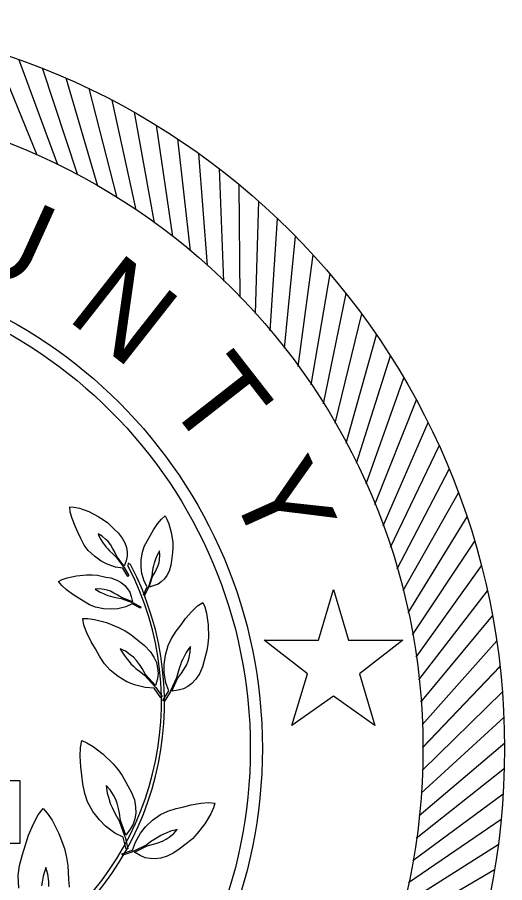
# Model space of a CAD drawing. Extents: x -0.08 to 1.46, y -0.19 to 1.05.
# Drawn here: x 0.7172 to 0.7455, y 0.0602 to 0.1104 of the extents above; entities that cross this region are included whole.
import ezdxf

# ---------------------------------------------------------------- set-up
doc = ezdxf.new("R2010")
doc.units = 0
doc.layers.add('PNTELEV', color=7, linetype='Continuous')

msp = doc.modelspace()

# ---------------------------------------------------------------- linework, layer by layer
at = {"layer": 'PNTELEV'}
msp.add_line((0.7355817147911323, 0.07101192134244858), (0.7355805445054308, 0.07101012172682696), dxfattribs=at)
for points in [[(0.7183599778905645, 0.10242777283962194), (0.7158748355527653, 0.10847142617185537)], [(0.719552753381325, 0.10187338477344929), (0.719552753381325, 0.10187338477344929), (0.7172800097523462, 0.10800011053450521)], [(0.7207254596715702, 0.101277596762852), (0.7186679059131875, 0.10747992532499248)], [(0.7218766574385893, 0.10064130847723898), (0.7200368118317856, 0.10691167875082912)], [(0.723004903517319, 0.09996524016161379), (0.7213851083501116, 0.10629600350578243)], [(0.7241089406204949, 0.09925020167036465), (0.7241089406204949, 0.09925020167036465), (0.7227109942718283, 0.10563361729391037)], [(0.7251873281214963, 0.0984970930169386), (0.7240130326102511, 0.10492533031328147)], [(0.7262388066745534, 0.09770672350604953), (0.7252895099273459, 0.10417213452167925)], [(0.7272620260184539, 0.09688026438577595), (0.7265389886871113, 0.1033747463875574)], [(0.7282557248848213, 0.09601852461715156), (0.7277598469134106, 0.10253434045310435)], [(0.7292188236959707, 0.09512258480711398), (0.7292188236959707, 0.09512258480711398), (0.7289506459716097, 0.10165181199462828)], [(0.7301500631747974, 0.09419361407442503), (0.7301098554204236, 0.10072824415965495)], [(0.7310482730355992, 0.09323278421504914), (0.7312362159813177, 0.09976471501453336)], [(0.7319123741126786, 0.09224108327360568), (0.7323281959763298, 0.09876257729204121)], [(0.7327414649513496, 0.09121986137326174), (0.7327414649513496, 0.09121986137326174), (0.7333845371576087, 0.09772290850956862)], [(0.7335342851744426, 0.09017037909682214), (0.7344039783254399, 0.09664696787555635)], [(0.7342900273998512, 0.08909380755432061), (0.735385258828713, 0.09553610874112071)], [(0.7350077887981666, 0.08799158524198947), (0.7363271210382711, 0.09439167875857772)], [(0.7356865797465574, 0.08686488251526771), (0.7356865797465574, 0.08686488251526771), (0.737228483453108, 0.09321511786611494)], [(0.7363256819222703, 0.08571522803051887), (0.7380882670462857, 0.09200777735598505)], [(0.7369242838927045, 0.08454397555084642), (0.738905388944937, 0.09077118554122861)], [(0.7374816657551061, 0.0833525604840081), (0.7374816657551061, 0.0833525604840081), (0.7396788622027173, 0.08950687403114253)], [(0.7379970184808504, 0.08214242606516298), (0.7404076962354914, 0.08821628104908882)], [(0.7384698914087549, 0.08091501086063795), (0.741091078922583, 0.0869010280884069)], [(0.7388996546617285, 0.07967184510715423), (0.7417282030871641, 0.08556273506493979)], [(0.7392857678318754, 0.07841445931501805), (0.7423181672738325, 0.08420302093179642)], [(0.739627780466868, 0.07714429246254387), (0.7428602521305814, 0.08282359645016603)], [(0.7399251542194621, 0.07586305689020574), (0.7433540061736833, 0.08142599192436159)], [(0.7401777071228752, 0.07457218855472024), (0.7437986210611598, 0.08001209671707564)], [(0.7237837154696717, 0.07866953791554389), (0.7236398043931258, 0.07874342645426205), (0.7236293662391435, 0.07858610636074953)], [(0.7403850818367731, 0.07327331094177188), (0.7441935557664171, 0.0785835312244457)], [(0.7355805445054308, 0.07101012172682696), (0.7331720717733636, 0.06931080625708523), (0.7340726716454755, 0.07230511548610145), (0.7315563404353391, 0.07426591951878489), (0.7347083211251034, 0.07426595151753834), (0.7355822801235451, 0.07720734087284024)], [(0.7355822801235451, 0.07720734087284024), (0.7364563904629485, 0.07426597005732469), (0.7396082805126443, 0.07426600226242962), (0.7370920804560913, 0.07230514666052279), (0.7379926523116361, 0.06931085535366954), (0.7355817147911323, 0.07101192134244858)], [(0.7405470043123495, 0.07196795332570491), (0.7445384509585632, 0.07714200421531608)], [(0.7406632077792419, 0.0706577341800493), (0.7406632077792419, 0.0706577341800493), (0.7448328558398019, 0.07568940677006662)], [(0.7407336023526919, 0.06934427492983757), (0.7407336023526919, 0.06934427492983757), (0.745076320850445, 0.07422736017568521)], [(0.7407581854241623, 0.06802919411690649), (0.7452686666322484, 0.07275766164524967)], [(0.7407632254873048, 0.06801893470175681), (0.7407632254873048, 0.06801893470175681), (0.7452736164680257, 0.07274749122221881)], [(0.7407632254873048, 0.06801893470175681), (0.7407632254873048, 0.06801893470175681), (0.7452736164680257, 0.07274749122221881)], [(0.7407632254873048, 0.06801893470175681), (0.7407632254873048, 0.06801893470175681), (0.7452736164680257, 0.07274749122221881)], [(0.7407419096439614, 0.06670376448471961), (0.7454145712395445, 0.07127203320796904)], [(0.7407419096439614, 0.06670376448471961), (0.7454145712395445, 0.07127203320796904)], [(0.7407419096439614, 0.06670376448471961), (0.7454145712395445, 0.07127203320796904)], [(0.7406746922758357, 0.06539012361140666), (0.7455039571538697, 0.06979252420480672)], [(0.7406746922758357, 0.06539012361140666), (0.7455039571538697, 0.06979252420480672)], [(0.7406746922758357, 0.06539012361140666), (0.7455039571538697, 0.06979252420480672)], [(0.7405613068879381, 0.0640795426611465), (0.7455412324991957, 0.06831067415030422)], [(0.740402200157477, 0.06277364127405106), (0.7455267583251728, 0.06682837432868889)], [(0.7062586326728596, 0.06247124592979367), (0.7173667936814557, 0.06247136156447345), (0.7173667551592122, 0.0661038522866529), (0.6879623153572811, 0.06610354651410996), (0.6879623527801765, 0.06247105647821846), (0.6996982628954186, 0.06247117760641989)], [(0.7401976440032255, 0.06147403902192529), (0.745460623281313, 0.06534751369138174)], [(0.7172858199120298, 0.059864691210107214), (0.7172501728585496, 0.06059873106725634), (0.7173235170765649, 0.061185801435069374), (0.7174930697208177, 0.06182786369307458), (0.7176835937770144, 0.06238397494800506), (0.7178604382704034, 0.06293684712906292), (0.7181356515792147, 0.06360221937842782), (0.7184141065035595, 0.06412584307010585), (0.7187024621966617, 0.06449961581392706), (0.7189443850916158, 0.0642182774401468), (0.719217989884688, 0.06381670081575332), (0.7196133670779006, 0.0630374855149549), (0.7199352166450753, 0.062164668031052916), (0.7200595117893948, 0.06164708034391818), (0.720138446571423, 0.06117323063202321), (0.720176705085827, 0.06038654151673738), (0.7202064091788064, 0.05991737116201337)], [(0.7399461078465713, 0.0601879365634483), (0.7399461078465713, 0.0601879365634483), (0.7453410288491977, 0.06387529173047952)], [(0.7396499304042591, 0.058911282635764485), (0.7451702236562505, 0.062408201296405195)], [(0.7190402794368995, 0.05996181970055515), (0.7190320863383542, 0.0602435197416108), (0.7189834813392894, 0.06067011828585085), (0.7188626985626949, 0.06105711732454718), (0.7187998798428313, 0.06087621689875542), (0.7187063729682698, 0.060552665498213094), (0.7186458970170752, 0.06020733509691179), (0.7186124191425576, 0.05999322528393683)], [(0.7393110030306113, 0.05764039004583772), (0.7449500093093647, 0.06094245885725437)]]:
    msp.add_lwpolyline(points, dxfattribs=at)
for points in [[(0.7236187518175374, 0.07796339635522781), (0.7233371371973293, 0.07845281437499936), (0.7229165659368767, 0.07850806925793108), (0.7224248052171005, 0.07867771419055877), (0.7220759627917541, 0.07886347113342701), (0.7216819405289425, 0.07914057696385794), (0.721329765710665, 0.07947771275599423), (0.7210971140492692, 0.07979397066052381), (0.720885788599564, 0.0801804281937641), (0.7207236954189078, 0.0805351171720785), (0.7205564727717173, 0.080882064947204), (0.7203853773937954, 0.08132810336239754), (0.7202805224633945, 0.08170727193148551), (0.7202487510238424, 0.08201876182969037), (0.7204936405242218, 0.0819938333651584), (0.7208085509827864, 0.08192525838871423), (0.7213546730261581, 0.081730503574447), (0.7219079957292809, 0.08145717907865462), (0.722204007821633, 0.0812646728224319), (0.7224582597442404, 0.08107252418227616), (0.7228357237330213, 0.08071117824728904), (0.7230641460099947, 0.08049887093348919), (0.7233061593390242, 0.0801953936773103), (0.7234541224344508, 0.07991666546018533), (0.723550425414635, 0.0796404563469451), (0.7235813881667388, 0.07938341628416), (0.7235860698581473, 0.07913825609989582), (0.7235317126544251, 0.07887941559751448), (0.723419306659056, 0.07856729478974762), (0.7229908102377188, 0.07912754073853913), (0.722847617757155, 0.07942273851366455), (0.7227434857493178, 0.07961587746437006), (0.7226179329064623, 0.07982485609383995), (0.7224823913326993, 0.0799880248689216), (0.7223498193856012, 0.08011996350391329), (0.7221317481244338, 0.08030320175416887), (0.7218969366224544, 0.08043441822190706), (0.7219493184929621, 0.08031858946891247), (0.7220519198520912, 0.08012014045782499), (0.7221803519562018, 0.07992628174312533), (0.7222619835520521, 0.07980793230588847), (0.7223436140492692, 0.0796895838306707), (0.7224562951920761, 0.07957375500901154), (0.7225617776664033, 0.07945477583022534), (0.7227678795755637, 0.07925272765655934), (0.722939150259091, 0.07909351950533808), (0.7233737664585842, 0.07852571480043351), (0.7234200273843537, 0.07847810471280035), (0.7236886815176737, 0.07801550747318682)], [(0.7245309137106669, 0.07689573561425618), (0.724747898665024, 0.07735689765246327), (0.7245717642539276, 0.07769664641650138), (0.7244436009107363, 0.0781482653013032), (0.7244011167884601, 0.07850250437553344), (0.7244028221927419, 0.07893729519398622), (0.7244706774745718, 0.07937199599035201), (0.7245847046206727, 0.07970742644651348), (0.7247618204842341, 0.08006337930317341), (0.7249407375427024, 0.08036641091282785), (0.7251112835870517, 0.08066926179130489), (0.7253532007828489, 0.08102620530183731), (0.7255798179510372, 0.08129953707607206), (0.7257940154515041, 0.08148376989407953), (0.7259019274206887, 0.0812896402211946), (0.7260137998767628, 0.08102108160276832), (0.7261514155262248, 0.0805162735336584), (0.7262345815473333, 0.07996547460468226), (0.7262448446696532, 0.07964696402259286), (0.7262338671391741, 0.07935959403880058), (0.7261611529377235, 0.07889366289635116), (0.7261219155793921, 0.07861493179495747), (0.726022108815266, 0.07827914241846028), (0.7258920608475934, 0.07802570035024102), (0.7257372641165984, 0.07781185840554652), (0.7255629359815848, 0.07765624639494831), (0.7253838367503419, 0.07752628515346464), (0.7251641481157075, 0.07743295200593889), (0.7248750682640802, 0.07735501028068476), (0.7250687421277295, 0.07796152196176467), (0.725213370359017, 0.07821982322533548), (0.7253025571397077, 0.07839658373911795), (0.7253925558350814, 0.07859746519763885), (0.725443403143717, 0.07878205576868466), (0.725472652113749, 0.07894819526870667), (0.7254957795890107, 0.07920424563963828), (0.725471656515671, 0.07944580590601383), (0.7254129775014649, 0.07934725546677532), (0.7253190190759433, 0.07916887428291261), (0.7252418019898669, 0.07897366372807445), (0.7251962635746732, 0.07885225258250655), (0.7251507247474922, 0.07873075265117109), (0.725123185645653, 0.0785875626428884), (0.7250896176124345, 0.07844797179718435), (0.725046329197241, 0.07819111129720621), (0.725016901556326, 0.07798213095112268), (0.7248208887692222, 0.07736733841605602), (0.724809459686352, 0.0773084794266981), (0.7246056136830581, 0.07687080639441433)], [(0.724358480569197, 0.07611777423544344), (0.7238848088415397, 0.07636967872019226), (0.7235184200964704, 0.07620182550676288), (0.7230370118351711, 0.07609031094177188), (0.722662521799637, 0.07606375706894816), (0.7222055016647112, 0.07608796130629002), (0.7217519004421962, 0.07618164788134511), (0.7214050400112404, 0.07631871385462705), (0.7210399072480929, 0.07652319035549582), (0.720730485520436, 0.07672685638363774), (0.7204207937272324, 0.07692170321162159), (0.7200579999554884, 0.07719430952270447), (0.7197822377258077, 0.07744657663603242), (0.7195994454646837, 0.07768129516370717), (0.7198091447511451, 0.07778479742963729), (0.7200973230779897, 0.07788856941814834), (0.7206350718420284, 0.0780073755569023), (0.721218360325886, 0.07806660156972824), (0.7215537912626993, 0.07806111579103882), (0.7218554717188611, 0.07803465894408639), (0.7223414719248545, 0.07793440351183828), (0.7226326229682697, 0.07787869604690491), (0.7229805646935238, 0.07775656946392473), (0.7232403061023488, 0.07760690192516259), (0.7234572070770992, 0.07743320490498952), (0.7236118294637932, 0.07724186598189293), (0.7237392713263762, 0.07704692762155954), (0.7238261240595117, 0.07681112855561195), (0.7238931773830191, 0.07650323919256144), (0.7232655155504477, 0.07673795277638851), (0.7230013640263812, 0.07690328043075025), (0.722820101589991, 0.07700614842327051), (0.7226135519743693, 0.07711108623392995), (0.722422120008303, 0.07717399463255825), (0.7222488704202903, 0.07721323199017463), (0.7219808491867316, 0.07725075996060786), (0.7217256103184955, 0.07723779659016547), (0.7218262302332653, 0.07717101765878616), (0.7220089319909347, 0.07706310926015787), (0.7222101727131145, 0.07697185211093839), (0.722335632993294, 0.07691776346249989), (0.7224610036640897, 0.07686367412705833), (0.7226101332679524, 0.07682740598411972), (0.7227551243341696, 0.07678483712656915), (0.7230229644935862, 0.07672616017265735), (0.7232412159355414, 0.07668449208422119), (0.7238775178163778, 0.07644680976672581), (0.723938718613459, 0.07643187010176598), (0.7243884510191213, 0.07619508443351204)], [(0.725668846455647, 0.07076332816918307), (0.7260175919230715, 0.07132214166315021), (0.725843166556193, 0.0717850093806547), (0.7257472200244204, 0.07238413857324538), (0.7257465850640074, 0.07284511926265175), (0.7258148895629183, 0.07340275890000286), (0.7259680639758838, 0.07395041069908552), (0.7261653400920167, 0.07436360297329846), (0.7264467652610074, 0.0747934463599485), (0.7267224313574564, 0.07515524817283563), (0.7269872974956767, 0.07551795253975804), (0.7273520632360712, 0.07593924500651769), (0.7276844294429556, 0.07625559870059904), (0.7279873671849503, 0.07645963216419636), (0.7280963602417244, 0.07619395349367081), (0.7281990547822248, 0.07583233364756521), (0.728298871022774, 0.07516354536970077), (0.7283220085924398, 0.07444408584483085), (0.7282867326823009, 0.07403377544112626), (0.7282289573214784, 0.07366648503430308), (0.7280648025620715, 0.07307968246646343), (0.7279720166874661, 0.07272787192542962), (0.7277929210274948, 0.07231207004387799), (0.7275876347409024, 0.07200660797841965), (0.7273564270699753, 0.07175568522079409), (0.7271090183280242, 0.0715825235262674), (0.7268594502261415, 0.07144292958994325), (0.7265632611788048, 0.07135652731020863), (0.7261804012971654, 0.07130054414887846), (0.7265211332989469, 0.07204934678574022), (0.7267460405302778, 0.07235885853512702), (0.7268874278326766, 0.07257225064475953), (0.727033405638529, 0.07281633303697518), (0.7271267336362137, 0.07304547356732306), (0.7271894619906676, 0.07325427400691925), (0.7272581269891992, 0.07357935433919843), (0.727263884824349, 0.07389300400932249), (0.7271736160634293, 0.07377546394617972), (0.7270259285274284, 0.07356081207843242), (0.7268971403868927, 0.07332204057057318), (0.7268202819464937, 0.07317309018619479), (0.7267433327980767, 0.07302404909272604), (0.7266861857372059, 0.0728444989281457), (0.7266218368492858, 0.07267052813418323), (0.7265273405578864, 0.0723474276673359), (0.7264577735539212, 0.07208372652728978), (0.7261127215276495, 0.0713244825092119), (0.7260891416073573, 0.07125068289359031), (0.7257610082188385, 0.07071994877095639)], [(0.725549955307318, 0.07091713658161575), (0.7251540396981969, 0.07148629340131697), (0.7246338396571409, 0.07150968764694153), (0.7240144578552972, 0.07166546981330331), (0.7235682351387277, 0.07185617583628111), (0.7230571225105061, 0.07215371068056045), (0.7225909185555708, 0.07252909530539932), (0.7222731254018084, 0.07289143244321765), (0.7219740498841535, 0.07334205943854272), (0.7217385168321858, 0.07375893725784234), (0.7214974915481344, 0.07416564424176636), (0.7212413457306163, 0.07469331198687973), (0.7210732214213149, 0.07514609985275683), (0.7210015773204104, 0.0755238292375368), (0.7213037975643407, 0.07551906322284162), (0.7216962883559002, 0.07546830586798607), (0.7223847002564204, 0.07528741416294989), (0.7230902122808232, 0.07501112093348919), (0.7234725359445346, 0.07480682523174702), (0.7238038268316522, 0.07459847847278532), (0.7243034216602579, 0.0741960930929941), (0.7246051935117975, 0.0739603872073454), (0.7249331577745215, 0.07361461088521894), (0.7251434010380041, 0.07328926295895985), (0.7252901947403685, 0.07296148361559328), (0.7253550875359311, 0.0726502646069091), (0.7253865899399055, 0.07235083476908623), (0.7253472635901701, 0.07202854422529155), (0.7252425080202356, 0.0716348841783565), (0.7246594806068672, 0.0722752275727552), (0.7244534674838318, 0.07262127492208893), (0.7243056856685416, 0.0728465438206953), (0.7241301825099721, 0.07308909185703215), (0.7239472110980284, 0.0732744002694648), (0.7237712590657011, 0.07342181856389463), (0.7234852372828258, 0.07362305537219459), (0.7231841864999066, 0.07375895263905939), (0.7232604174643292, 0.07362278317768982), (0.7234067599583401, 0.07339085402615486), (0.7235843322487605, 0.0731671165998739), (0.7236965636938348, 0.07303094686348853), (0.7238087946575414, 0.07289468827267107), (0.7239587358334792, 0.07276491043956693), (0.7241003974593416, 0.07263045228834569), (0.7243736403101217, 0.07240491455944001), (0.7245999916013012, 0.07222815631194529), (0.7251912090912592, 0.07157926268430166), (0.7252528588307632, 0.0715259836842578), (0.7256300552931558, 0.07098823759813717)], [(0.7235216271723044, 0.062121055440859205), (0.7233652895608678, 0.06283394391091285), (0.7228685772894157, 0.06306577926345282), (0.7223287531450521, 0.06346636351736007), (0.7219711797552839, 0.0638312192791265), (0.7215935333891642, 0.06432612589283401), (0.7212908583648932, 0.0648787229264539), (0.7211273233910336, 0.06535887101729326), (0.7210174277795092, 0.06591750000389038), (0.7209558617449535, 0.06641771866925175), (0.7208849367213976, 0.06691037802882609), (0.7208477605305446, 0.0675266072762769), (0.7208662056964174, 0.06803474746330199), (0.7209483715189229, 0.06843101814682896), (0.7212404229191076, 0.0683048420172494), (0.7216018644383682, 0.06809775604637078), (0.7221989301982654, 0.06764497223205983), (0.7227743045762315, 0.0670927377583545), (0.7230641095476876, 0.06674021088655407), (0.7233026120196118, 0.06640433382292205), (0.7236269789744153, 0.06581213673444207), (0.7238257928117049, 0.06546149895103394), (0.7240058872969881, 0.06499323060138636), (0.7240796915817991, 0.06459219143124036), (0.7240906752920879, 0.06421428152163443), (0.7240287586456076, 0.0638855115934175), (0.7239390318017734, 0.06358158051927504), (0.7237711846998464, 0.06328376853628569), (0.7235110882838501, 0.06294293593807636), (0.723201299670769, 0.06380027273257194), (0.7231399150529638, 0.0642196713730854), (0.723086722573115, 0.06449831149108824), (0.7230133695653215, 0.06480476077683389), (0.7229099569781556, 0.06505864945323879), (0.7227979944320456, 0.06527275871689736), (0.7226006213587061, 0.06558352562423161), (0.7223623880596891, 0.06583669391830388), (0.7223818298528925, 0.0656735247315925), (0.7224309725805057, 0.06538903394039092), (0.722513775972678, 0.06510013461358956), (0.7225682275930182, 0.064922475871281), (0.7226226803813709, 0.06474481651099138), (0.7227164615786805, 0.06455833692057551), (0.7228001631303566, 0.06437059812100347), (0.7229753068192737, 0.06404129087586814), (0.723124439376427, 0.06377840116985263), (0.723438818355633, 0.06290945497365412), (0.7234773399317994, 0.0628327756851476), (0.7236281863396895, 0.06215804719336446)], [(0.7232830396221409, 0.06186383293028295), (0.7239067381525771, 0.06207542975051812), (0.7240650418961777, 0.06254415102477491), (0.7243702276469005, 0.06306849475439011), (0.7246617336281075, 0.06342561714144168), (0.7250678092911973, 0.06381397138519704), (0.7255331954270138, 0.06414067685110983), (0.7259475540726913, 0.06433544018013898), (0.7264376025210155, 0.06448988554425651), (0.7268800416363016, 0.06459519058401997), (0.7273148296395078, 0.06470814481432853), (0.7278638292961847, 0.06480310069187097), (0.7283214787603156, 0.06483739563055459), (0.7286850787468684, 0.06480337920387205), (0.7286012016142146, 0.06452878808315214), (0.7284515353804363, 0.06418390669329581), (0.7281052214670908, 0.06360313319416461), (0.7276674678197632, 0.06303171813471733), (0.727380280009104, 0.06273651610238971), (0.7271029031511079, 0.06248892326505597), (0.7266042165764107, 0.062138818334655066), (0.7263096490231291, 0.06192533428068577), (0.7259076209843884, 0.061716980655269024), (0.7255552723718416, 0.061610687295870166), (0.7252175025115739, 0.06156298402758064), (0.7249162723031773, 0.061585659539536736), (0.7246347520995872, 0.06163569774873675), (0.7243508903640044, 0.06175647503216677), (0.7240191484738128, 0.061955640854315104), (0.7247570545378463, 0.062319248119310715), (0.7251271339774861, 0.06241636177785813), (0.7253716631842386, 0.06249187496955808), (0.7256392317667736, 0.06258826790280758), (0.725856581066681, 0.06270652965255195), (0.7260374795008435, 0.06282839166315012), (0.726296407141043, 0.06303647384937229), (0.7264996248451007, 0.06327551631613194), (0.7263552656501069, 0.063241765698151), (0.7261050654030574, 0.06316922268207485), (0.7258541473146215, 0.06306599013872566), (0.7257002482617633, 0.0629993885045808), (0.7255464379957448, 0.0629327863894266), (0.7253884896026387, 0.06283000505443033), (0.7252284700170294, 0.06273613335438184), (0.724950642843319, 0.06254604993219792), (0.7247297845409642, 0.062386027669028635), (0.7239818881667391, 0.062017020870880436), (0.7239169988723527, 0.061974809286074024), (0.7233268702977432, 0.061772034001664526)]]:
    msp.add_lwpolyline(points, close=True, dxfattribs=at)
for radius in [0.04245684710173633, 0.03771027974837033, 0.028375224049835963, 0.02767505748908551]:
    msp.add_circle((0.7030744749992621, 0.06798333519990857), radius, dxfattribs=at)
msp.add_arc((0.7084661896320116, 0.07065358931203301), 0.017112774711485024, 304.2750870126788, 27.615853679345435, dxfattribs=at)
msp.add_arc((0.7084661896320116, 0.07065358931203301), 0.017112774711485024, 304.2750870126788, 27.615853679345435, dxfattribs=at)
for start_param in [3.739795382620486, 3.7397953826204855, 3.7397953826204855]:
    msp.add_ellipse((0.7084206043933167, 0.07060029136915622), major_axis=(-1.8087960387890056e-07, 0.017407755643535396), ratio=0.9960135529767477, start_param=start_param, end_param=5.194366162090159, dxfattribs=at)

# ---------------------------------------------------------------- texts
for s, height, rotation, p in [('U', 0.005039820000000001, 335.60740000000004, (0.7133367249992625, 0.09649085322506842)), ('N', 0.0050398199999999995, 321.79543888888884, (0.7199854749992621, 0.09295835322506847)), ('T', 0.005039820000000019, 307.98348055555556, (0.725704974999262, 0.08826260322506846)), ('Y', 0.005039820000000003, 294.1715222222222, (0.7294444749992623, 0.0832563532250684))]:
    msp.add_text(s, height=height, rotation=rotation, dxfattribs=at).set_placement(p)

doc.saveas('drawing.dxf')
